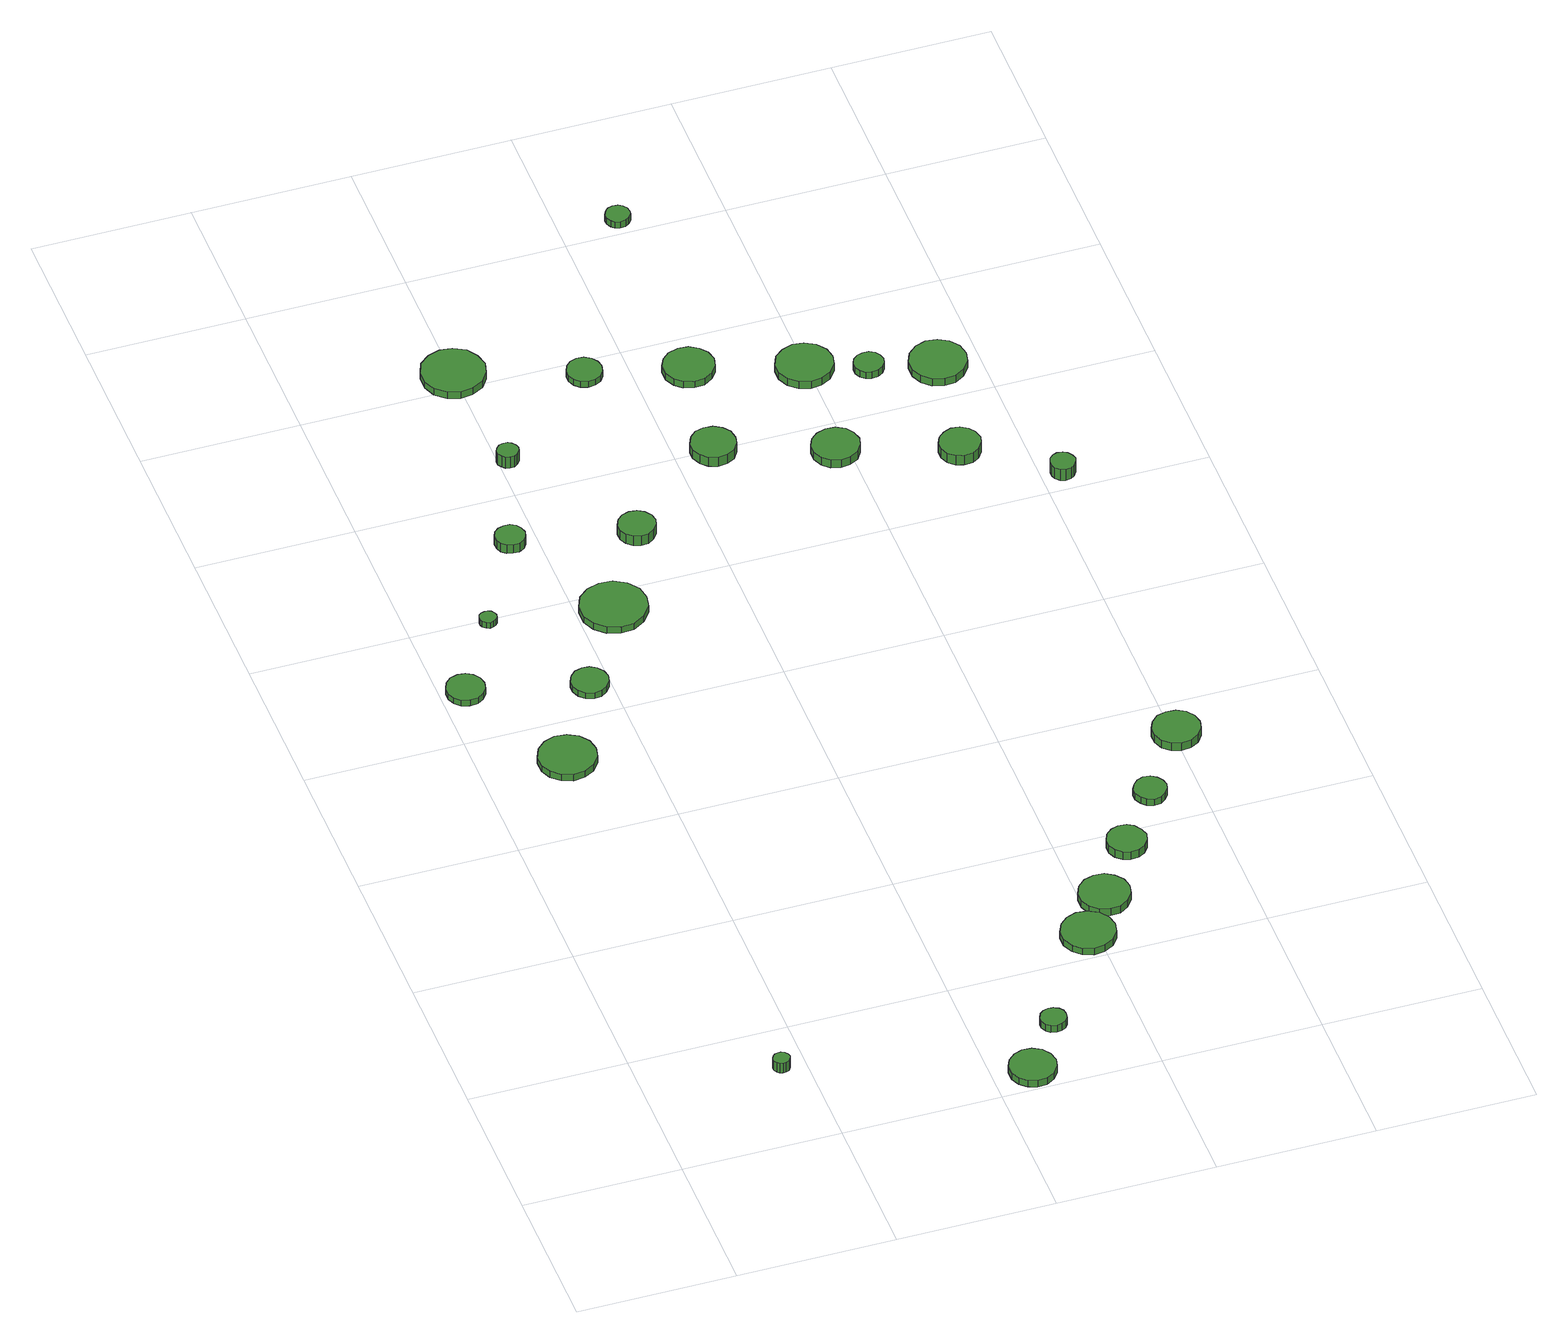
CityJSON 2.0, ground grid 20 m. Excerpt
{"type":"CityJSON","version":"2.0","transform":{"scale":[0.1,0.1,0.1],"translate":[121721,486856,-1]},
"CityObjects":{
"tree1":{"type":"SolitaryVegetationObject","attributes":{"function":"something"},"geometry":[{"type":"MultiSurface","lod":"1","boundaries":[[[0,1,2,3,4,5,6,7,8,9,10,11,12,13,14]],[[15,16,17,18,19,20,21,22,23,24,25,26,27,28,29]],[[0,29,28,1]],[[1,28,27,2]],[[2,27,26,3]],[[3,26,25,4]],[[4,25,24,5]],[[5,24,23,6]],[[6,23,22,7]],[[7,22,21,8]],[[8,21,20,9]],[[9,20,19,10]],[[10,19,18,11]],[[11,18,17,12]],[[12,17,16,13]],[[13,16,15,14]],[[14,15,29,0]]]}]},
"tree2":{"type":"SolitaryVegetationObject","attributes":{"function":"something"},"geometry":[{"type":"MultiSurface","lod":"1","boundaries":[[[30,31,32,33,34,35,36,37,38,39,40,41,42,43,44]],[[45,46,47,48,49,50,51,52,53,54,55,56,57,58,59]],[[30,59,58,31]],[[31,58,57,32]],[[32,57,56,33]],[[33,56,55,34]],[[34,55,54,35]],[[35,54,53,36]],[[36,53,52,37]],[[37,52,51,38]],[[38,51,50,39]],[[39,50,49,40]],[[40,49,48,41]],[[41,48,47,42]],[[42,47,46,43]],[[43,46,45,44]],[[44,45,59,30]]]}]},
"tree3":{"type":"SolitaryVegetationObject","attributes":{"function":"something"},"geometry":[{"type":"MultiSurface","lod":"1","boundaries":[[[60,61,62,63,64,65,66,67,68,69,70,71,72,73,74]],[[75,76,77,78,79,80,81,82,83,84,85,86,87,88,89]],[[60,89,88,61]],[[61,88,87,62]],[[62,87,86,63]],[[63,86,85,64]],[[64,85,84,65]],[[65,84,83,66]],[[66,83,82,67]],[[67,82,81,68]],[[68,81,80,69]],[[69,80,79,70]],[[70,79,78,71]],[[71,78,77,72]],[[72,77,76,73]],[[73,76,75,74]],[[74,75,89,60]]]}]},
"tree4":{"type":"SolitaryVegetationObject","attributes":{"function":"something"},"geometry":[{"type":"MultiSurface","lod":"1","boundaries":[[[90,91,92,93,94,95,96,97,98,99,100,101,102,103,104]],[[105,106,107,108,109,110,111,112,113,114,115,116,117,118,119]],[[90,119,118,91]],[[91,118,117,92]],[[92,117,116,93]],[[93,116,115,94]],[[94,115,114,95]],[[95,114,113,96]],[[96,113,112,97]],[[97,112,111,98]],[[98,111,110,99]],[[99,110,109,100]],[[100,109,108,101]],[[101,108,107,102]],[[102,107,106,103]],[[103,106,105,104]],[[104,105,119,90]]]}]},
"tree5":{"type":"SolitaryVegetationObject","attributes":{"function":"something"},"geometry":[{"type":"MultiSurface","lod":"1","boundaries":[[[120,121,122,123,124,125,126,127,128,129,130,131,132,133,134]],[[135,136,137,138,139,140,141,142,143,144,145,146,147,148,149]],[[120,149,148,121]],[[121,148,147,122]],[[122,147,146,123]],[[123,146,145,124]],[[124,145,144,125]],[[125,144,143,126]],[[126,143,142,127]],[[127,142,141,128]],[[128,141,140,129]],[[129,140,139,130]],[[130,139,138,131]],[[131,138,137,132]],[[132,137,136,133]],[[133,136,135,134]],[[134,135,149,120]]]}]},
"tree6":{"type":"SolitaryVegetationObject","attributes":{"function":"something"},"geometry":[{"type":"MultiSurface","lod":"1","boundaries":[[[150,151,152,153,154,155,156,157,158,159,160,161,162,163,164]],[[165,166,167,168,169,170,171,172,173,174,175,176,177,178,179]],[[150,179,178,151]],[[151,178,177,152]],[[152,177,176,153]],[[153,176,175,154]],[[154,175,174,155]],[[155,174,173,156]],[[156,173,172,157]],[[157,172,171,158]],[[158,171,170,159]],[[159,170,169,160]],[[160,169,168,161]],[[161,168,167,162]],[[162,167,166,163]],[[163,166,165,164]],[[164,165,179,150]]]}]},
"tree7":{"type":"SolitaryVegetationObject","attributes":{"function":"something"},"geometry":[{"type":"MultiSurface","lod":"1","boundaries":[[[180,181,182,183,184,185,186,187,188,189,190,191,192,193,194]],[[195,196,197,198,199,200,201,202,203,204,205,206,207,208,209]],[[180,209,208,181]],[[181,208,207,182]],[[182,207,206,183]],[[183,206,205,184]],[[184,205,204,185]],[[185,204,203,186]],[[186,203,202,187]],[[187,202,201,188]],[[188,201,200,189]],[[189,200,199,190]],[[190,199,198,191]],[[191,198,197,192]],[[192,197,196,193]],[[193,196,195,194]],[[194,195,209,180]]]}]},
"tree8":{"type":"SolitaryVegetationObject","attributes":{"function":"something"},"geometry":[{"type":"MultiSurface","lod":"1","boundaries":[[[210,211,212,213,214,215,216,217,218,219,220,221,222,223,224]],[[225,226,227,228,229,230,231,232,233,234,235,236,237,238,239]],[[210,239,238,211]],[[211,238,237,212]],[[212,237,236,213]],[[213,236,235,214]],[[214,235,234,215]],[[215,234,233,216]],[[216,233,232,217]],[[217,232,231,218]],[[218,231,230,219]],[[219,230,229,220]],[[220,229,228,221]],[[221,228,227,222]],[[222,227,226,223]],[[223,226,225,224]],[[224,225,239,210]]]}]},
"tree9":{"type":"SolitaryVegetationObject","attributes":{"function":"something"},"geometry":[{"type":"MultiSurface","lod":"1","boundaries":[[[240,241,242,243,244,245,246,247,248,249,250,251,252,253,254]],[[255,256,257,258,259,260,261,262,263,264,265,266,267,268,269]],[[240,269,268,241]],[[241,268,267,242]],[[242,267,266,243]],[[243,266,265,244]],[[244,265,264,245]],[[245,264,263,246]],[[246,263,262,247]],[[247,262,261,248]],[[248,261,260,249]],[[249,260,259,250]],[[250,259,258,251]],[[251,258,257,252]],[[252,257,256,253]],[[253,256,255,254]],[[254,255,269,240]]]}]},
"tree10":{"type":"SolitaryVegetationObject","attributes":{"function":"something"},"geometry":[{"type":"MultiSurface","lod":"1","boundaries":[[[270,271,272,273,274,275,276,277,278,279,280,281,282,283,284]],[[285,286,287,288,289,290,291,292,293,294,295,296,297,298,299]],[[270,299,298,271]],[[271,298,297,272]],[[272,297,296,273]],[[273,296,295,274]],[[274,295,294,275]],[[275,294,293,276]],[[276,293,292,277]],[[277,292,291,278]],[[278,291,290,279]],[[279,290,289,280]],[[280,289,288,281]],[[281,288,287,282]],[[282,287,286,283]],[[283,286,285,284]],[[284,285,299,270]]]}]},
"tree11":{"type":"SolitaryVegetationObject","attributes":{"function":"something"},"geometry":[{"type":"MultiSurface","lod":"1","boundaries":[[[300,301,302,303,304,305,306,307,308,309,310,311,312,313,314]],[[315,316,317,318,319,320,321,322,323,324,325,326,327,328,329]],[[300,329,328,301]],[[301,328,327,302]],[[302,327,326,303]],[[303,326,325,304]],[[304,325,324,305]],[[305,324,323,306]],[[306,323,322,307]],[[307,322,321,308]],[[308,321,320,309]],[[309,320,319,310]],[[310,319,318,311]],[[311,318,317,312]],[[312,317,316,313]],[[313,316,315,314]],[[314,315,329,300]]]}]},
"tree12":{"type":"SolitaryVegetationObject","attributes":{"function":"something"},"geometry":[{"type":"MultiSurface","lod":"1","boundaries":[[[330,331,332,333,334,335,336,337,338,339,340,341,342,343,344]],[[345,346,347,348,349,350,351,352,353,354,355,356,357,358,359]],[[330,359,358,331]],[[331,358,357,332]],[[332,357,356,333]],[[333,356,355,334]],[[334,355,354,335]],[[335,354,353,336]],[[336,353,352,337]],[[337,352,351,338]],[[338,351,350,339]],[[339,350,349,340]],[[340,349,348,341]],[[341,348,347,342]],[[342,347,346,343]],[[343,346,345,344]],[[344,345,359,330]]]}]},
"tree13":{"type":"SolitaryVegetationObject","attributes":{"function":"something"},"geometry":[{"type":"MultiSurface","lod":"1","boundaries":[[[360,361,362,363,364,365,366,367,368,369,370,371,372,373,374]],[[375,376,377,378,379,380,381,382,383,384,385,386,387,388,389]],[[360,389,388,361]],[[361,388,387,362]],[[362,387,386,363]],[[363,386,385,364]],[[364,385,384,365]],[[365,384,383,366]],[[366,383,382,367]],[[367,382,381,368]],[[368,381,380,369]],[[369,380,379,370]],[[370,379,378,371]],[[371,378,377,372]],[[372,377,376,373]],[[373,376,375,374]],[[374,375,389,360]]]}]},
"tree14":{"type":"SolitaryVegetationObject","attributes":{"function":"something"},"geometry":[{"type":"MultiSurface","lod":"1","boundaries":[[[390,391,392,393,394,395,396,397,398,399,400,401,402,403,404]],[[405,406,407,408,409,410,411,412,413,414,415,416,417,418,419]],[[390,419,418,391]],[[391,418,417,392]],[[392,417,416,393]],[[393,416,415,394]],[[394,415,414,395]],[[395,414,413,396]],[[396,413,412,397]],[[397,412,411,398]],[[398,411,410,399]],[[399,410,409,400]],[[400,409,408,401]],[[401,408,407,402]],[[402,407,406,403]],[[403,406,405,404]],[[404,405,419,390]]]}]},
"tree15":{"type":"SolitaryVegetationObject","attributes":{"function":"something"},"geometry":[{"type":"MultiSurface","lod":"1","boundaries":[[[420,421,422,423,424,425,426,427,428,429,430,431,432,433,434]],[[435,436,437,438,439,440,441,442,443,444,445,446,447,448,449]],[[420,449,448,421]],[[421,448,447,422]],[[422,447,446,423]],[[423,446,445,424]],[[424,445,444,425]],[[425,444,443,426]],[[426,443,442,427]],[[427,442,441,428]],[[428,441,440,429]],[[429,440,439,430]],[[430,439,438,431]],[[431,438,437,432]],[[432,437,436,433]],[[433,436,435,434]],[[434,435,449,420]]]}]},
"tree16":{"type":"SolitaryVegetationObject","attributes":{"function":"something"},"geometry":[{"type":"MultiSurface","lod":"1","boundaries":[[[450,451,452,453,454,455,456,457,458,459,460,461,462,463,464]],[[465,466,467,468,469,470,471,472,473,474,475,476,477,478,479]],[[450,479,478,451]],[[451,478,477,452]],[[452,477,476,453]],[[453,476,475,454]],[[454,475,474,455]],[[455,474,473,456]],[[456,473,472,457]],[[457,472,471,458]],[[458,471,470,459]],[[459,470,469,460]],[[460,469,468,461]],[[461,468,467,462]],[[462,467,466,463]],[[463,466,465,464]],[[464,465,479,450]]]}]},
"tree17":{"type":"SolitaryVegetationObject","attributes":{"function":"something"},"geometry":[{"type":"MultiSurface","lod":"1","boundaries":[[[480,481,482,483,484,485,486,487,488,489,490,491,492,493,494]],[[495,496,497,498,499,500,501,502,503,504,505,506,507,508,509]],[[480,509,508,481]],[[481,508,507,482]],[[482,507,506,483]],[[483,506,505,484]],[[484,505,504,485]],[[485,504,503,486]],[[486,503,502,487]],[[487,502,501,488]],[[488,501,500,489]],[[489,500,499,490]],[[490,499,498,491]],[[491,498,497,492]],[[492,497,496,493]],[[493,496,495,494]],[[494,495,509,480]]]}]},
"tree18":{"type":"SolitaryVegetationObject","attributes":{"function":"something"}},
"tree19":{"type":"SolitaryVegetationObject","attributes":{"function":"something"},"geometry":[{"type":"MultiSurface","lod":"1","boundaries":[[[510,511,512,513,514,515,516,517,518,519,520,521,522,523,524]],[[525,526,527,528,529,530,531,532,533,534,535,536,537,538,539]],[[510,539,538,511]],[[511,538,537,512]],[[512,537,536,513]],[[513,536,535,514]],[[514,535,534,515]],[[515,534,533,516]],[[516,533,532,517]],[[517,532,531,518]],[[518,531,530,519]],[[519,530,529,520]],[[520,529,528,521]],[[521,528,527,522]],[[522,527,526,523]],[[523,526,525,524]],[[524,525,539,510]]]}]},
"tree20":{"type":"SolitaryVegetationObject","attributes":{"function":"something"},"geometry":[{"type":"MultiSurface","lod":"1","boundaries":[[[540,541,542,543,544,545,546,547,548,549,550,551,552,553,554]],[[555,556,557,558,559,560,561,562,563,564,565,566,567,568,569]],[[540,569,568,541]],[[541,568,567,542]],[[542,567,566,543]],[[543,566,565,544]],[[544,565,564,545]],[[545,564,563,546]],[[546,563,562,547]],[[547,562,561,548]],[[548,561,560,549]],[[549,560,559,550]],[[550,559,558,551]],[[551,558,557,552]],[[552,557,556,553]],[[553,556,555,554]],[[554,555,569,540]]]}]},
"tree21":{"type":"SolitaryVegetationObject","attributes":{"function":"something"},"geometry":[{"type":"MultiSurface","lod":"1","boundaries":[[[570,571,572,573,574,575,576,577,578,579,580,581,582,583,584]],[[585,586,587,588,589,590,591,592,593,594,595,596,597,598,599]],[[570,599,598,571]],[[571,598,597,572]],[[572,597,596,573]],[[573,596,595,574]],[[574,595,594,575]],[[575,594,593,576]],[[576,593,592,577]],[[577,592,591,578]],[[578,591,590,579]],[[579,590,589,580]],[[580,589,588,581]],[[581,588,587,582]],[[582,587,586,583]],[[583,586,585,584]],[[584,585,599,570]]]}]},
"tree22":{"type":"SolitaryVegetationObject","attributes":{"function":"something"}},
"tree23":{"type":"SolitaryVegetationObject","attributes":{"function":"something"},"geometry":[{"type":"MultiSurface","lod":"1","boundaries":[[[600,601,602,603,604,605,606,607,608,609,610,611,612,613,614]],[[615,616,617,618,619,620,621,622,623,624,625,626,627,628,629]],[[600,629,628,601]],[[601,628,627,602]],[[602,627,626,603]],[[603,626,625,604]],[[604,625,624,605]],[[605,624,623,606]],[[606,623,622,607]],[[607,622,621,608]],[[608,621,620,609]],[[609,620,619,610]],[[610,619,618,611]],[[611,618,617,612]],[[612,617,616,613]],[[613,616,615,614]],[[614,615,629,600]]]}]},
"tree24":{"type":"SolitaryVegetationObject","attributes":{"function":"something"},"geometry":[{"type":"MultiSurface","lod":"1","boundaries":[[[630,631,632,633,634,635,636,637,638,639,640,641,642,643,644]],[[645,646,647,648,649,650,651,652,653,654,655,656,657,658,659]],[[630,659,658,631]],[[631,658,657,632]],[[632,657,656,633]],[[633,656,655,634]],[[634,655,654,635]],[[635,654,653,636]],[[636,653,652,637]],[[637,652,651,638]],[[638,651,650,639]],[[639,650,649,640]],[[640,649,648,641]],[[641,648,647,642]],[[642,647,646,643]],[[643,646,645,644]],[[644,645,659,630]]]}]},
"tree25":{"type":"SolitaryVegetationObject","attributes":{"function":"something"},"geometry":[{"type":"MultiSurface","lod":"1","boundaries":[[[660,661,662,663,664,665,666,667,668,669,670,671,672,673,674]],[[675,676,677,678,679,680,681,682,683,684,685,686,687,688,689]],[[660,689,688,661]],[[661,688,687,662]],[[662,687,686,663]],[[663,686,685,664]],[[664,685,684,665]],[[665,684,683,666]],[[666,683,682,667]],[[667,682,681,668]],[[668,681,680,669]],[[669,680,679,670]],[[670,679,678,671]],[[671,678,677,672]],[[672,677,676,673]],[[673,676,675,674]],[[674,675,689,660]]]}]},
"tree26":{"type":"SolitaryVegetationObject","attributes":{"function":"something"},"geometry":[{"type":"MultiSurface","lod":"1","boundaries":[[[690,691,692,693,694,695,696,697,698,699,700,701,702,703,704]],[[705,706,707,708,709,710,711,712,713,714,715,716,717,718,719]],[[690,719,718,691]],[[691,718,717,692]],[[692,717,716,693]],[[693,716,715,694]],[[694,715,714,695]],[[695,714,713,696]],[[696,713,712,697]],[[697,712,711,698]],[[698,711,710,699]],[[699,710,709,700]],[[700,709,708,701]],[[701,708,707,702]],[[702,707,706,703]],[[703,706,705,704]],[[704,705,719,690]]]}]},
"tree27":{"type":"SolitaryVegetationObject","attributes":{"function":"something"},"geometry":[{"type":"MultiSurface","lod":"1","boundaries":[[[720,721,722,723,724,725,726,727,728,729,730,731,732,733,734]],[[735,736,737,738,739,740,741,742,743,744,745,746,747,748,749]],[[720,749,748,721]],[[721,748,747,722]],[[722,747,746,723]],[[723,746,745,724]],[[724,745,744,725]],[[725,744,743,726]],[[726,743,742,727]],[[727,742,741,728]],[[728,741,740,729]],[[729,740,739,730]],[[730,739,738,731]],[[731,738,737,732]],[[732,737,736,733]],[[733,736,735,734]],[[734,735,749,720]]]}]},
"tree28":{"type":"SolitaryVegetationObject","attributes":{"function":"something"},"geometry":[{"type":"MultiSurface","lod":"1","boundaries":[[[750,751,752,753,754,755,756,757,758,759,760,761,762,763,764]],[[765,766,767,768,769,770,771,772,773,774,775,776,777,778,779]],[[750,779,778,751]],[[751,778,777,752]],[[752,777,776,753]],[[753,776,775,754]],[[754,775,774,755]],[[755,774,773,756]],[[756,773,772,757]],[[757,772,771,758]],[[758,771,770,759]],[[759,770,769,760]],[[760,769,768,761]],[[761,768,767,762]],[[762,767,766,763]],[[763,766,765,764]],[[764,765,779,750]]]}]},
"tree29":{"type":"SolitaryVegetationObject","attributes":{"function":"something"},"geometry":[{"type":"MultiSurface","lod":"1","boundaries":[[[780,781,782,783,784,785,786,787,788,789,790,791,792,793,794]],[[795,796,797,798,799,800,801,802,803,804,805,806,807,808,809]],[[780,809,808,781]],[[781,808,807,782]],[[782,807,806,783]],[[783,806,805,784]],[[784,805,804,785]],[[785,804,803,786]],[[786,803,802,787]],[[787,802,801,788]],[[788,801,800,789]],[[789,800,799,790]],[[790,799,798,791]],[[791,798,797,792]],[[792,797,796,793]],[[793,796,795,794]],[[794,795,809,780]]]}]}
},
"vertices":[
[180,132,21],[179,136,21],[176,140,21],[172,142,21],[168,142,21],[164,141,21],[161,138,21],[159,134,21],[159,130,21],[161,126,21],[164,123,21],[168,122,21],[172,122,21],[176,124,21],[179,128,21],[179,128,6],[176,124,6],[172,122,6],[168,122,6],[164,123,6],[161,126,6],[159,130,6],[159,134,6],[161,138,6],[164,141,6],[168,142,6],[172,142,6],[176,140,6],[179,136,6],[180,132,6],
[54,883,16],[52,893,16],[46,901,16],[38,906,16],[28,907,16],[18,904,16],[11,897,16],[7,888,16],[7,878,16],[11,869,16],[18,862,16],[28,859,16],[38,860,16],[46,865,16],[52,873,16],[52,873,7],[46,865,7],[38,860,7],[28,859,7],[18,862,7],[11,869,7],[7,878,7],[7,888,7],[11,897,7],[18,904,7],[28,907,7],[38,906,7],[46,901,7],[52,893,7],[54,883,7],
[141,729,17],[138,744,17],[129,756,17],[116,763,17],[101,765,17],[87,760,17],[76,750,17],[70,736,17],[70,721,17],[76,708,17],[87,698,17],[101,693,17],[116,695,17],[129,702,17],[138,714,17],[138,714,7],[129,702,7],[116,695,7],[101,693,7],[87,698,7],[76,708,7],[70,721,7],[70,736,7],[76,750,7],[87,760,7],[101,765,7],[116,763,7],[129,756,7],[138,744,7],[141,729,7],
[107,994,15],[106,998,15],[103,1002,15],[99,1004,15],[95,1004,15],[91,1003,15],[87,1000,15],[86,996,15],[86,992,15],[87,988,15],[91,985,15],[95,983,15],[99,984,15],[103,986,15],[106,989,15],[106,989,6],[103,986,6],[99,984,6],[95,983,6],[91,985,6],[87,988,6],[86,992,6],[86,996,6],[87,1000,6],[91,1003,6],[95,1004,6],[99,1004,6],[103,1002,6],[106,998,6],[107,994,6],
[197,849,15],[195,858,15],[189,866,15],[181,871,15],[172,872,15],[162,869,15],[155,862,15],[151,853,15],[151,844,15],[155,835,15],[162,828,15],[172,825,15],[181,826,15],[189,831,15],[195,839,15],[195,839,6],[189,831,6],[181,826,6],[172,825,6],[162,828,6],[155,835,6],[151,844,6],[151,853,6],[155,862,6],[162,869,6],[172,872,6],[181,871,6],[189,866,6],[195,858,6],[197,849,6],
[478,30,16],[475,42,16],[468,52,16],[457,58,16],[445,59,16],[434,55,16],[425,47,16],[420,36,16],[420,24,16],[425,13,16],[434,5,16],[445,1,16],[457,2,16],[468,8,16],[475,18,16],[475,18,6],[468,8,6],[457,2,6],[445,1,6],[434,5,6],[425,13,6],[420,24,6],[420,36,6],[425,47,6],[434,55,6],[445,59,6],[457,58,6],[468,52,6],[475,42,6],[478,30,6],
[185,1119,19],[183,1127,19],[179,1133,19],[172,1137,19],[164,1137,19],[157,1135,19],[151,1130,19],[148,1123,19],[148,1115,19],[151,1108,19],[157,1103,19],[164,1101,19],[172,1101,19],[179,1105,19],[183,1111,19],[183,1111,6],[179,1105,6],[172,1101,6],[164,1101,6],[157,1103,6],[151,1108,6],[148,1115,6],[148,1123,6],[151,1130,6],[157,1135,6],[164,1137,6],[172,1137,6],[179,1133,6],[183,1127,6],[185,1119,6],
[515,102,17],[514,109,17],[510,114,17],[504,117,17],[498,118,17],[491,116,17],[486,112,17],[483,105,17],[483,99,17],[486,92,17],[491,88,17],[498,86,17],[504,87,17],[510,90,17],[514,95,17],[514,95,6],[510,90,6],[504,87,6],[498,86,6],[491,88,6],[486,92,6],[483,99,6],[483,105,6],[486,112,6],[491,116,6],[498,118,6],[504,117,6],[510,114,6],[514,109,6],[515,102,6],
[285,966,16],[282,983,16],[271,997,16],[256,1006,16],[239,1007,16],[223,1002,16],[210,991,16],[203,975,16],[203,957,16],[210,942,16],[223,930,16],[239,925,16],[256,926,16],[271,935,16],[282,949,16],[282,949,6],[271,935,6],[256,926,6],[239,925,6],[223,930,6],[210,942,6],[203,957,6],[203,975,6],[210,991,6],[223,1002,6],[239,1007,6],[256,1006,6],[271,997,6],[282,983,6],[285,966,6],
[225,1260,22],[224,1265,22],[220,1270,22],[216,1273,22],[210,1273,22],[205,1272,22],[201,1268,22],[198,1263,22],[198,1257,22],[201,1252,22],[205,1248,22],[210,1247,22],[216,1247,22],[220,1250,22],[224,1255,22],[224,1255,5],[220,1250,5],[216,1247,5],[210,1247,5],[205,1248,5],[201,1252,5],[198,1257,5],[198,1263,5],[201,1268,5],[205,1272,5],[210,1273,5],[216,1273,5],[220,1270,5],[224,1265,5],[225,1260,5],
[238,1421,16],[234,1437,16],[225,1451,16],[210,1459,16],[194,1461,16],[179,1456,16],[166,1445,16],[160,1430,16],[160,1413,16],[166,1398,16],[179,1387,16],[194,1382,16],[210,1384,16],[225,1392,16],[234,1405,16],[234,1405,6],[225,1392,6],[210,1384,6],[194,1382,6],[179,1387,6],[166,1398,6],[160,1413,6],[160,1430,6],[166,1445,6],[179,1456,6],[194,1461,6],[210,1459,6],[225,1451,6],[234,1437,6],[238,1421,6],
[338,1089,20],[336,1098,20],[330,1106,20],[322,1111,20],[312,1112,20],[303,1109,20],[296,1103,20],[292,1094,20],[292,1084,20],[296,1076,20],[303,1069,20],[312,1066,20],[322,1067,20],[330,1072,20],[336,1080,20],[336,1080,5],[330,1072,5],[322,1067,5],[312,1066,5],[303,1069,5],[296,1076,5],[292,1084,5],[292,1094,5],[296,1103,5],[303,1109,5],[312,1112,5],[322,1111,5],[330,1106,5],[336,1098,5],[338,1089,5],
[622,236,16],[619,250,16],[611,261,16],[598,268,16],[584,270,16],[571,265,16],[561,256,16],[555,243,16],[555,229,16],[561,216,16],[571,207,16],[584,202,16],[598,204,16],[611,211,16],[619,222,16],[619,222,6],[611,211,6],[598,204,6],[584,202,6],[571,207,6],[561,216,6],[555,229,6],[555,243,6],[561,256,6],[571,265,6],[584,270,6],[598,268,6],[611,261,6],[619,250,6],[622,236,6],
[660,294,17],[657,307,17],[649,317,17],[638,324,17],[625,325,17],[612,321,17],[602,312,17],[597,300,17],[597,287,17],[602,275,17],[612,266,17],[625,262,17],[638,263,17],[649,270,17],[657,281,17],[657,281,6],[649,270,6],[638,263,6],[625,262,6],[612,266,6],[602,275,6],[597,287,6],[597,300,6],[602,312,6],[612,321,6],[625,325,6],[638,324,6],[649,317,6],[657,307,6],[660,294,6],
[368,1375,14],[366,1384,14],[361,1391,14],[353,1396,14],[344,1397,14],[335,1394,14],[329,1388,14],[325,1379,14],[325,1370,14],[329,1362,14],[335,1356,14],[344,1353,14],[353,1354,14],[361,1358,14],[366,1366,14],[366,1366,5],[361,1358,5],[353,1354,5],[344,1353,5],[335,1356,5],[329,1362,5],[325,1370,5],[325,1379,5],[329,1388,5],[335,1394,5],[344,1397,5],[353,1396,5],[361,1391,5],[366,1384,5],[368,1375,5],
[708,373,18],[705,383,18],[699,392,18],[691,397,18],[680,398,18],[671,395,18],[663,388,18],[659,378,18],[659,368,18],[663,359,18],[671,352,18],[680,349,18],[691,350,18],[699,355,18],[705,363,18],[705,363,6],[699,355,6],[691,350,6],[680,349,6],[671,352,6],[663,359,6],[659,368,6],[659,378,6],[663,388,6],[671,395,6],[680,398,6],[691,397,6],[699,392,6],[705,383,6],[708,373,6],
[475,1198,19],[473,1210,19],[466,1219,19],[456,1225,19],[444,1226,19],[433,1223,19],[425,1215,19],[420,1204,19],[420,1193,19],[425,1182,19],[433,1174,19],[444,1170,19],[456,1172,19],[466,1177,19],[473,1187,19],[473,1187,5],[466,1177,5],[456,1172,5],[444,1170,5],[433,1174,5],[425,1182,5],[420,1193,5],[420,1204,5],[425,1215,5],[433,1223,5],[444,1226,5],[456,1225,5],[466,1219,5],[473,1210,5],[475,1198,5],
[498,1344,14],[495,1357,14],[487,1367,14],[476,1374,14],[463,1375,14],[450,1371,14],[441,1363,14],[435,1351,14],[435,1337,14],[441,1325,14],[450,1317,14],[463,1313,14],[476,1314,14],[487,1321,14],[495,1331,14],[495,1331,4],[487,1321,4],[476,1314,4],[463,1313,4],[450,1317,4],[441,1325,4],[435,1337,4],[435,1351,4],[441,1363,4],[450,1371,4],[463,1375,4],[476,1374,4],[487,1367,4],[495,1357,4],[498,1344,4],
[760,452,16],[758,460,16],[753,467,16],[746,472,16],[737,473,16],[729,470,16],[723,464,16],[719,456,16],[719,448,16],[723,440,16],[729,434,16],[737,431,16],[746,432,16],[753,437,16],[758,444,16],[758,444,6],[753,437,6],[746,432,6],[737,431,6],[729,434,6],[723,440,6],[719,448,6],[719,456,6],[723,464,6],[729,470,6],[737,473,6],[746,472,6],[753,467,6],[758,460,6],[760,452,6],
[614,1151,17],[611,1163,17],[604,1173,17],[593,1179,17],[581,1180,17],[569,1176,17],[560,1168,17],[555,1157,17],[555,1145,17],[560,1133,17],[569,1125,17],[581,1121,17],[593,1123,17],[604,1129,17],[611,1139,17],[611,1139,5],[604,1129,5],[593,1123,5],[581,1121,5],[569,1125,5],[560,1133,5],[555,1145,5],[555,1157,5],[560,1168,5],[569,1176,5],[581,1180,5],[593,1179,5],[604,1173,5],[611,1163,5],[614,1151,5],
[487,1621,18],[486,1627,18],[482,1632,18],[477,1635,18],[470,1636,18],[464,1634,18],[460,1630,18],[457,1624,18],[457,1618,18],[460,1612,18],[464,1608,18],[470,1606,18],[477,1607,18],[482,1610,18],[486,1615,18],[486,1615,8],[482,1610,8],[477,1607,8],[470,1606,8],[464,1608,8],[460,1612,8],[457,1618,8],[457,1624,8],[460,1630,8],[464,1634,8],[470,1636,8],[477,1635,8],[482,1632,8],[486,1627,8],[487,1621,8],
[833,544,17],[830,556,17],[823,566,17],[812,572,17],[800,573,17],[788,570,17],[779,561,17],[774,550,17],[774,538,17],[779,526,17],[788,518,17],[800,514,17],[812,516,17],[823,522,17],[830,532,17],[830,532,5],[823,522,5],[812,516,5],[800,514,5],[788,518,5],[779,526,5],[774,538,5],[774,550,5],[779,561,5],[788,570,5],[800,573,5],[812,572,5],[823,566,5],[830,556,5],[833,544,5],
[632,1302,15],[629,1316,15],[620,1328,15],[607,1335,15],[593,1337,15],[579,1332,15],[568,1323,15],[562,1309,15],[562,1295,15],[568,1281,15],[579,1272,15],[593,1267,15],[607,1269,15],[620,1276,15],[629,1288,15],[629,1288,4],[620,1276,4],[607,1269,4],[593,1267,4],[579,1272,4],[568,1281,4],[562,1295,4],[562,1309,4],[568,1323,4],[579,1332,4],[593,1337,4],[607,1335,4],[620,1328,4],[629,1316,4],[632,1302,4],
[688,1279,14],[686,1287,14],[682,1293,14],[675,1297,14],[667,1297,14],[660,1295,14],[654,1290,14],[651,1283,14],[651,1275,14],[654,1268,14],[660,1263,14],[667,1261,14],[675,1262,14],[682,1266,14],[686,1272,14],[686,1272,4],[682,1266,4],[675,1262,4],[667,1261,4],[660,1263,4],[654,1268,4],[651,1275,4],[651,1283,4],[654,1290,4],[660,1295,4],[667,1297,4],[675,1297,4],[682,1293,4],[686,1287,4],[688,1279,4],
[750,1105,19],[747,1116,19],[741,1124,19],[732,1130,19],[721,1131,19],[711,1127,19],[703,1120,19],[699,1111,19],[699,1100,19],[703,1090,19],[711,1083,19],[721,1080,19],[732,1081,19],[741,1086,19],[747,1095,19],[747,1095,4],[741,1086,4],[732,1081,4],[721,1080,4],[711,1083,4],[703,1090,4],[699,1100,4],[699,1111,4],[703,1120,4],[711,1127,4],[721,1131,4],[732,1130,4],[741,1124,4],[747,1116,4],[750,1105,4],
[783,1255,16],[780,1270,16],[771,1282,16],[758,1289,16],[744,1291,16],[730,1286,16],[719,1276,16],[713,1263,16],[713,1248,16],[719,1234,16],[730,1224,16],[744,1220,16],[758,1221,16],[771,1229,16],[780,1241,16],[780,1241,5],[771,1229,5],[758,1221,5],[744,1220,5],[730,1224,5],[719,1234,5],[713,1248,5],[713,1263,5],[719,1276,5],[730,1286,5],[744,1291,5],[758,1289,5],[771,1282,5],[780,1270,5],[783,1255,5],
[843,1030,22],[841,1036,22],[837,1042,22],[832,1045,22],[825,1046,22],[819,1044,22],[814,1039,22],[812,1033,22],[812,1027,22],[814,1021,22],[819,1016,22],[825,1014,22],[832,1015,22],[837,1018,22],[841,1024,22],[841,1024,5],[837,1018,5],[832,1015,5],[825,1014,5],[819,1016,5],[814,1021,5],[812,1027,5],[812,1033,5],[814,1039,5],[819,1044,5],[825,1046,5],[832,1045,5],[837,1042,5],[841,1036,5],[843,1030,5]
]}
